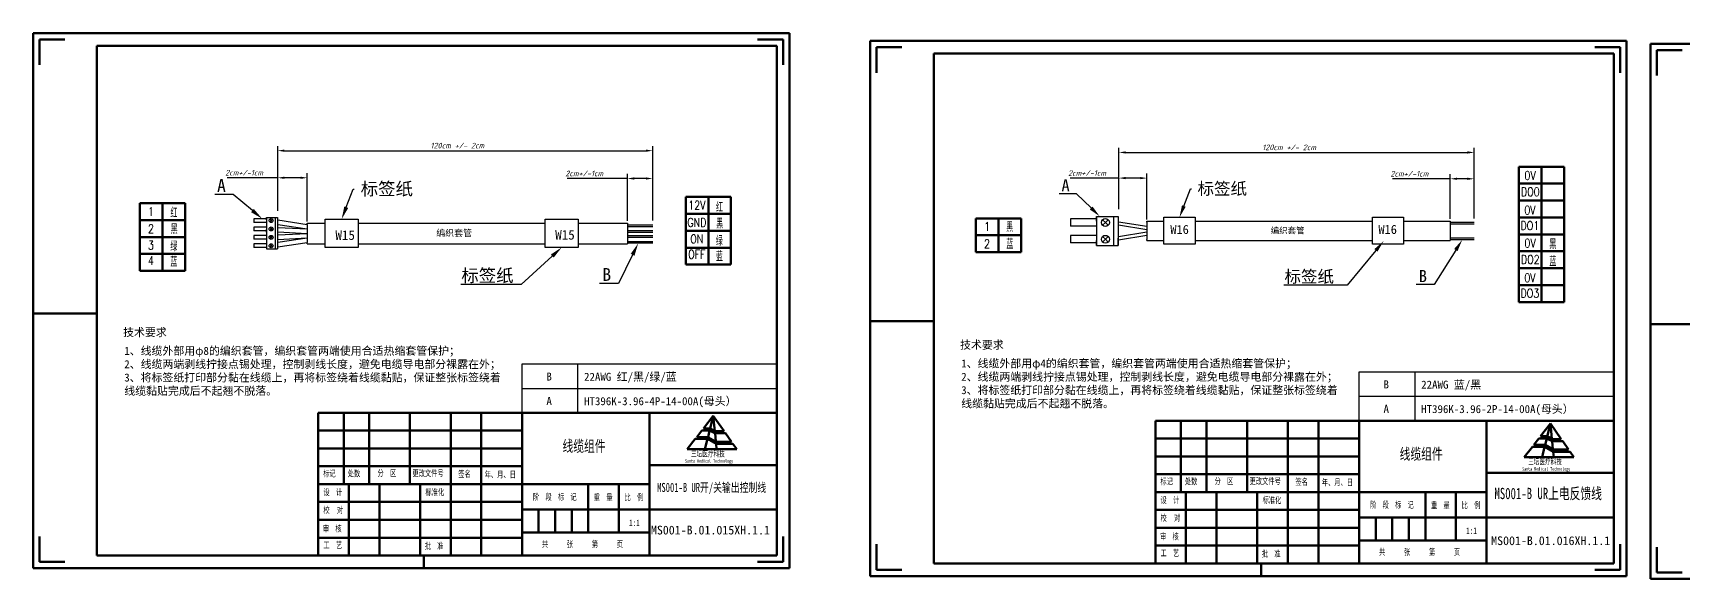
# Model space of a CAD drawing. Header units: millimetres. Extents: x 15931 to 18096, y 1463 to 3040.
# Drawn here: x 16667 to 17399, y 2257 to 2499 of the extents above; entities that cross this region are included whole.
import ezdxf
from ezdxf import colors
from ezdxf.entities.mleader import LeaderData, LeaderLine
from ezdxf.enums import TextEntityAlignment as Align
from ezdxf.math import Vec2, Vec3

# ---------------------------------------------------------------- set-up
doc = ezdxf.new("R2010")
doc.units = ezdxf.units.MM
doc.layers.add('7标注层', color=4, linetype='Continuous')
doc.layers.add('dim', color=82, linetype='Continuous', lineweight=9)
doc.layers.add('总内框线', color=7, linetype='Continuous', lineweight=50)
doc.styles.add('GB', font='gbeitc.shx', dxfattribs={"bigfont": 'gbcbig.shx'})
doc.styles.add('SLDTEXTSTYLE1', font='TXT', dxfattribs={"width": 0.7})
doc.styles.get("Standard").update_dxf_attribs({"font": 'simfang.ttf'})
doc.styles.add('TXT08', font='txt.shx', dxfattribs={"width": 0.8, "bigfont": 'gbcbig.shx'})
doc.styles.add('宋体', font='')
doc.styles.get('宋体').set_extended_font_data('SimSun')
doc.dimstyles.new('GB', dxfattribs={"dimtxt": 2.5, "dimasz": 3, "dimexe": 2, "dimexo": 1, "dimgap": 1, "dimtad": 1, "dimtoh": 1, "dimdsep": 46, "dimtxsty": 'GB', "dimcen": 2.5, "dimclrd": 1, "dimclre": 3, "dimclrt": 6, "dimadec": 0, "dimazin": 0, "dimtfac": 1, "dimtmove": 0, "dimatfit": 3, "dimfxl": 4, "dimarcsym": 0})

# ---------------------------------------------------------------- blocks, each defined once
blk = doc.blocks.new('*D366')
at = {"color": 3, "lineweight": -2, "transparency": 16777216}
for p, q in [((16775.13, 2420.45), (16775.13, 2449.09)), ((16941.56, 2416.19), (16941.56, 2449.09))]:
    blk.add_line(p, q, dxfattribs=at)
at = {"color": 1, "lineweight": -2, "transparency": 16777216}
blk.add_line((16778.13, 2447.09), (16938.56, 2447.09), dxfattribs=at)
at = {"color": 1, "transparency": 16777216}
for points in [[(16778.13, 2447.59), (16778.13, 2446.59), (16775.13, 2447.09)], [(16938.56, 2447.59), (16938.56, 2446.59), (16941.56, 2447.09)]]:
    blk.add_solid(points, dxfattribs=at)
at = {"layer": 'Defpoints', "color": 0, "transparency": 16777216}
for p in [(16941.56, 2447.09), (16775.13, 2419.45), (16941.56, 2415.19)]:
    blk.add_point(p, dxfattribs=at)
at = {"color": 6, "transparency": 16777216, "insert": (16854.86, 2449.34), "char_height": 2.5, "attachment_point": 5, "style": 'GB'}
blk.add_mtext('120cm +/- 2cm', dxfattribs=at)
blk = doc.blocks.new('*D367')
at = {"layer": '7标注层', "color": 1, "lineweight": -2, "transparency": 16777216}
for p, q in [((16930.34, 2434.75), (16903.66, 2434.75)), ((16938.56, 2434.75), (16933.34, 2434.75))]:
    blk.add_line(p, q, dxfattribs=at)
at = {"layer": '7标注层', "color": 3, "lineweight": -2, "transparency": 16777216}
for p, q in [((16930.34, 2415.96), (16930.34, 2436.75)), ((16941.56, 2416.19), (16941.56, 2436.75))]:
    blk.add_line(p, q, dxfattribs=at)
at = {"layer": '7标注层', "color": 1, "transparency": 16777216}
for points in [[(16933.34, 2435.25), (16933.34, 2434.25), (16930.34, 2434.75)], [(16938.56, 2435.25), (16938.56, 2434.25), (16941.56, 2434.75)]]:
    blk.add_solid(points, dxfattribs=at)
at = {"layer": 'Defpoints', "color": 0, "transparency": 16777216}
for p in [(16941.56, 2434.75), (16930.34, 2414.96), (16941.56, 2415.19)]:
    blk.add_point(p, dxfattribs=at)
at = {"layer": '7标注层', "color": 6, "transparency": 16777216, "insert": (16911.18, 2437), "char_height": 2.5, "attachment_point": 5, "style": 'GB'}
blk.add_mtext('2cm+/-1cm', dxfattribs=at)
blk = doc.blocks.new('*D368')
at = {"layer": '7标注层', "color": 1, "lineweight": -2, "transparency": 16777216}
for p, q in [((16775.13, 2435.08), (16752.7, 2435.08)), ((16785.26, 2435.08), (16778.13, 2435.08))]:
    blk.add_line(p, q, dxfattribs=at)
at = {"layer": '7标注层', "color": 3, "lineweight": -2, "transparency": 16777216}
for p, q in [((16775.13, 2420.45), (16775.13, 2437.08)), ((16788.26, 2415.69), (16788.26, 2437.08))]:
    blk.add_line(p, q, dxfattribs=at)
at = {"layer": '7标注层', "color": 1, "transparency": 16777216}
for points in [[(16778.13, 2435.58), (16778.13, 2434.58), (16775.13, 2435.08)], [(16785.26, 2435.58), (16785.26, 2434.58), (16788.26, 2435.08)]]:
    blk.add_solid(points, dxfattribs=at)
at = {"layer": 'Defpoints', "color": 0, "transparency": 16777216}
for p in [(16775.13, 2435.08), (16775.13, 2419.45), (16788.26, 2414.69)]:
    blk.add_point(p, dxfattribs=at)
at = {"layer": '7标注层', "color": 6, "transparency": 16777216, "insert": (16760.21, 2437.33), "char_height": 2.5, "attachment_point": 5, "style": 'GB'}
blk.add_mtext('2cm+/-1cm', dxfattribs=at)
blk = doc.blocks.new('*D369')
at = {"color": 3, "lineweight": -2, "transparency": 16777216}
for p, q in [((17148.46, 2421.12), (17148.46, 2448.31)), ((17306.17, 2417.08), (17306.17, 2448.31))]:
    blk.add_line(p, q, dxfattribs=at)
at = {"color": 1, "lineweight": -2, "transparency": 16777216}
blk.add_line((17151.46, 2446.31), (17303.17, 2446.31), dxfattribs=at)
at = {"color": 1, "transparency": 16777216}
for points in [[(17151.46, 2446.81), (17151.46, 2445.81), (17148.46, 2446.31)], [(17303.17, 2446.81), (17303.17, 2445.81), (17306.17, 2446.31)]]:
    blk.add_solid(points, dxfattribs=at)
at = {"layer": 'Defpoints', "color": 0, "transparency": 16777216}
for p in [(17306.17, 2446.31), (17148.46, 2420.12), (17306.17, 2416.08)]:
    blk.add_point(p, dxfattribs=at)
at = {"color": 6, "transparency": 16777216, "insert": (17224.01, 2448.56), "char_height": 2.5, "attachment_point": 5, "style": 'GB'}
blk.add_mtext('120cm +/- 2cm', dxfattribs=at)
blk = doc.blocks.new('*D370')
at = {"layer": '7标注层', "color": 1, "lineweight": -2, "transparency": 16777216}
for p, q in [((17295.55, 2434.62), (17269.87, 2434.62)), ((17303.17, 2434.62), (17298.55, 2434.62))]:
    blk.add_line(p, q, dxfattribs=at)
at = {"layer": '7标注层', "color": 3, "lineweight": -2, "transparency": 16777216}
for p, q in [((17295.55, 2416.86), (17295.55, 2436.62)), ((17306.17, 2417.08), (17306.17, 2436.62))]:
    blk.add_line(p, q, dxfattribs=at)
at = {"layer": '7标注层', "color": 1, "transparency": 16777216}
for points in [[(17298.55, 2435.12), (17298.55, 2434.12), (17295.55, 2434.62)], [(17303.17, 2435.12), (17303.17, 2434.12), (17306.17, 2434.62)]]:
    blk.add_solid(points, dxfattribs=at)
at = {"layer": 'Defpoints', "color": 0, "transparency": 16777216}
for p in [(17306.17, 2434.62), (17295.55, 2415.86), (17306.17, 2416.08)]:
    blk.add_point(p, dxfattribs=at)
at = {"layer": '7标注层', "color": 6, "transparency": 16777216, "insert": (17277.38, 2436.87), "char_height": 2.5, "attachment_point": 5, "style": 'GB'}
blk.add_mtext('2cm+/-1cm', dxfattribs=at)
blk = doc.blocks.new('*D371')
at = {"layer": '7标注层', "color": 1, "lineweight": -2, "transparency": 16777216}
for p, q in [((17148.46, 2434.93), (17126.81, 2434.93)), ((17157.9, 2434.93), (17151.46, 2434.93))]:
    blk.add_line(p, q, dxfattribs=at)
at = {"layer": '7标注层', "color": 3, "lineweight": -2, "transparency": 16777216}
for p, q in [((17148.46, 2421.12), (17148.46, 2436.93)), ((17160.9, 2416.6), (17160.9, 2436.93))]:
    blk.add_line(p, q, dxfattribs=at)
at = {"layer": '7标注层', "color": 1, "transparency": 16777216}
for points in [[(17151.46, 2435.43), (17151.46, 2434.43), (17148.46, 2434.93)], [(17157.9, 2435.43), (17157.9, 2434.43), (17160.9, 2434.93)]]:
    blk.add_solid(points, dxfattribs=at)
at = {"layer": 'Defpoints', "color": 0, "transparency": 16777216}
for p in [(17148.46, 2434.93), (17148.46, 2420.12), (17160.9, 2415.6)]:
    blk.add_point(p, dxfattribs=at)
at = {"layer": '7标注层', "color": 6, "transparency": 16777216, "insert": (17134.32, 2437.18), "char_height": 2.5, "attachment_point": 5, "style": 'GB'}
blk.add_mtext('2cm+/-1cm', dxfattribs=at)

msp = doc.modelspace()

# ---------------------------------------------------------------- linework, layer by layer
at = {"color": 3, "lineweight": 60}
for p, q in [((17325.955, 2439.974), (17325.955, 2424.974)), ((17335.988, 2439.974), (17325.955, 2439.974)), ((17335.988, 2439.974), (17335.988, 2424.974)), ((17346.02, 2439.974), (17335.988, 2439.974)), ((17335.988, 2439.974), (17335.988, 2424.974)), ((17346.02, 2439.974), (17346.02, 2424.974)), ((16956.217, 2426.559), (16956.217, 2419.059)), ((16966.25, 2426.559), (16956.217, 2426.559)), ((16966.25, 2426.559), (16966.25, 2419.059)), ((16966.25, 2426.559), (16966.25, 2419.059)), ((16976.283, 2426.559), (16966.25, 2426.559)), ((16976.283, 2426.559), (16976.283, 2419.059)), ((17335.988, 2432.474), (17325.955, 2432.474)), ((17346.02, 2432.474), (17335.988, 2432.474)), ((16713.941, 2423.784), (16713.941, 2416.284)), ((16723.973, 2423.784), (16713.941, 2423.784)), ((16723.973, 2423.784), (16723.973, 2416.284)), ((16723.973, 2423.784), (16723.973, 2416.284)), ((16734.006, 2423.784), (16723.973, 2423.784)), ((16734.006, 2423.784), (16734.006, 2416.284)), ((16966.25, 2419.059), (16956.217, 2419.059)), ((16956.217, 2396.559), (16956.217, 2419.059)), ((16966.25, 2396.559), (16966.25, 2419.059)), ((16966.25, 2419.059), (16966.25, 2404.059)), ((16976.283, 2419.059), (16966.25, 2419.059)), ((16966.25, 2396.559), (16966.25, 2419.059)), ((16976.283, 2396.559), (16976.283, 2419.059)), ((16976.283, 2419.059), (16976.283, 2404.059)), ((17335.988, 2424.974), (17325.955, 2424.974)), ((17325.955, 2409.974), (17325.955, 2424.974)), ((17346.02, 2424.974), (17335.988, 2424.974)), ((17335.988, 2409.974), (17335.988, 2424.974)), ((17335.988, 2409.974), (17335.988, 2424.974)), ((17335.988, 2424.974), (17335.988, 2409.974)), ((17346.02, 2409.974), (17346.02, 2424.974)), ((17346.02, 2424.974), (17346.02, 2409.974)), ((16723.973, 2416.284), (16713.941, 2416.284)), ((16713.941, 2393.784), (16713.941, 2416.284)), ((16723.973, 2393.784), (16723.973, 2416.284)), ((16723.973, 2416.284), (16723.973, 2401.284)), ((16734.006, 2416.284), (16723.973, 2416.284)), ((16723.973, 2393.784), (16723.973, 2416.284)), ((16734.006, 2393.784), (16734.006, 2416.284)), ((16734.006, 2416.284), (16734.006, 2401.284)), ((16966.25, 2411.559), (16956.217, 2411.559)), ((16976.283, 2411.559), (16966.25, 2411.559)), ((17084.988, 2417.071), (17084.988, 2402.071)), ((17095.021, 2417.071), (17084.988, 2417.071)), ((17095.021, 2417.071), (17095.021, 2409.571)), ((17095.021, 2417.071), (17095.021, 2409.571)), ((17105.054, 2417.071), (17095.021, 2417.071)), ((17105.054, 2417.071), (17105.054, 2402.071)), ((17335.988, 2417.474), (17325.955, 2417.474)), ((17346.02, 2417.474), (17335.988, 2417.474)), ((16723.973, 2408.784), (16713.941, 2408.784)), ((16734.006, 2408.784), (16723.973, 2408.784)), ((16966.25, 2404.059), (16956.217, 2404.059)), ((16976.283, 2404.059), (16966.25, 2404.059)), ((17095.021, 2409.571), (17084.988, 2409.571)), ((17095.021, 2402.071), (17095.021, 2409.571)), ((17105.054, 2409.571), (17095.021, 2409.571)), ((17335.988, 2409.974), (17325.955, 2409.974)), ((17325.955, 2409.974), (17325.955, 2394.974)), ((17335.988, 2409.974), (17325.955, 2409.974)), ((17346.02, 2409.974), (17335.988, 2409.974)), ((17335.988, 2409.974), (17335.988, 2394.974)), ((17346.02, 2409.974), (17335.988, 2409.974)), ((17335.988, 2409.974), (17335.988, 2394.974)), ((17346.02, 2409.974), (17346.02, 2394.974)), ((16723.973, 2401.284), (16713.941, 2401.284)), ((16734.006, 2401.284), (16723.973, 2401.284)), ((16966.25, 2396.559), (16956.217, 2396.559)), ((16976.283, 2396.559), (16966.25, 2396.559)), ((17095.021, 2402.071), (17084.988, 2402.071)), ((17105.054, 2402.071), (17095.021, 2402.071)), ((17346.02, 2402.474), (17325.955, 2402.474)), ((16723.973, 2393.784), (16713.941, 2393.784)), ((16734.006, 2393.784), (16723.973, 2393.784)), ((17335.988, 2394.974), (17325.955, 2394.974)), ((17325.955, 2379.974), (17325.955, 2394.974)), ((17346.02, 2394.974), (17335.988, 2394.974)), ((17335.988, 2379.974), (17335.988, 2394.974)), ((17335.988, 2379.974), (17335.988, 2394.974)), ((17335.988, 2394.974), (17335.988, 2379.974)), ((17346.02, 2379.974), (17346.02, 2394.974)), ((17346.02, 2394.974), (17346.02, 2379.974)), ((17346.02, 2387.474), (17325.955, 2387.474)), ((17335.988, 2379.974), (17325.955, 2379.974)), ((17346.02, 2379.974), (17335.988, 2379.974))]:
    msp.add_line(p, q, dxfattribs=at)
for p, q in [((16770.216, 2416.915), (16764.46, 2416.915)), ((16764.46, 2416.915), (16764.46, 2415.812)), ((16764.46, 2416.915), (16764.46, 2415.286)), ((16770.216, 2415.286), (16764.46, 2415.286)), ((16764.46, 2413.187), (16764.46, 2411.557)), ((16770.216, 2413.187), (16764.46, 2413.187)), ((16770.216, 2411.557), (16764.46, 2411.557)), ((16770.216, 2417.449), (16770.216, 2411.024)), ((16770.216, 2417.449), (16775.038, 2417.449)), ((16770.216, 2416.382), (16770.216, 2417.449)), ((16770.216, 2417.449), (16770.216, 2416.915)), ((16770.216, 2415.286), (16770.216, 2413.187)), ((16770.216, 2411.024), (16770.216, 2412.09)), ((16770.216, 2411.557), (16770.216, 2403.834)), ((16772.209, 2416.101), (16771.588, 2416.721)), ((16772.209, 2416.101), (16771.588, 2415.48)), ((16772.209, 2412.372), (16771.588, 2412.993)), ((16772.209, 2412.372), (16771.588, 2411.751)), ((16772.209, 2416.101), (16772.83, 2416.721)), ((16772.209, 2416.101), (16772.83, 2415.48)), ((16772.209, 2412.372), (16772.83, 2412.993)), ((16772.209, 2412.372), (16772.83, 2411.751)), ((16773.966, 2417.449), (16773.966, 2411.024)), ((16773.966, 2417.449), (16773.966, 2403.567)), ((16775.038, 2417.449), (16775.038, 2403.567)), ((16775.038, 2416.915), (16775.038, 2415.286)), ((16775.038, 2413.187), (16775.038, 2411.557)), ((16775.129, 2416.348), (16788.257, 2414.41)), ((16775.129, 2414.338), (16788.257, 2412.4)), ((16775.129, 2413.046), (16788.257, 2412.4)), ((16775.129, 2411.036), (16788.257, 2410.39)), ((16788.257, 2414.41), (16788.257, 2414.961)), ((16788.257, 2414.961), (16796.19, 2414.961)), ((16788.257, 2414.41), (16788.257, 2412.4)), ((16788.257, 2412.4), (16788.257, 2410.39)), ((16810.836, 2414.961), (16843.696, 2414.961)), ((16843.696, 2414.961), (16865.616, 2414.961)), ((16865.616, 2414.961), (16893.845, 2414.961)), ((16908.49, 2414.961), (16926.549, 2414.961)), ((16926.549, 2414.961), (16930.345, 2414.961)), ((16930.345, 2414.961), (16930.345, 2405.819)), ((16941.56, 2414.065), (16930.345, 2414.065)), ((16941.56, 2413.357), (16930.345, 2413.357)), ((16941.56, 2411.469), (16930.345, 2411.469)), ((16930.345, 2411.469), (16930.345, 2409.311)), ((16941.56, 2410.761), (16930.345, 2410.761)), ((17138.495, 2416.874), (17126.982, 2416.874)), ((17126.982, 2416.874), (17126.982, 2414.667)), ((17126.982, 2416.874), (17126.982, 2413.615)), ((17138.495, 2413.615), (17126.982, 2413.615)), ((17138.495, 2417.941), (17138.495, 2405.092)), ((17138.495, 2417.941), (17148.137, 2417.941)), ((17138.495, 2415.808), (17138.495, 2417.941)), ((17142.479, 2415.245), (17141.238, 2416.486)), ((17142.479, 2415.245), (17141.238, 2414.003)), ((17142.479, 2415.245), (17143.721, 2416.486)), ((17142.479, 2415.245), (17143.721, 2414.003)), ((17145.994, 2417.941), (17145.994, 2405.092)), ((17148.137, 2417.941), (17148.137, 2405.092)), ((17148.137, 2417.941), (17148.137, 2411.516)), ((17148.137, 2417.941), (17148.137, 2414.728)), ((17148.137, 2411.516), (17148.137, 2405.092)), ((17160.899, 2413.436), (17148.269, 2415.443)), ((17160.899, 2411.978), (17148.269, 2413.985)), ((17160.899, 2410.899), (17148.269, 2408.892)), ((17160.899, 2415.34), (17160.899, 2415.863)), ((17160.899, 2415.863), (17168.417, 2415.863)), ((17160.899, 2415.34), (17160.899, 2413.436)), ((17160.899, 2413.436), (17160.899, 2411.531)), ((17160.899, 2411.531), (17160.899, 2409.627)), ((17182.296, 2415.863), (17213.436, 2415.863)), ((17213.436, 2415.863), (17226.208, 2415.863)), ((17226.208, 2415.863), (17260.958, 2415.863)), ((17274.837, 2415.863), (17291.949, 2415.863)), ((17291.949, 2415.863), (17295.547, 2415.863)), ((17306.166, 2415.192), (17295.538, 2415.192)), ((17306.166, 2414.521), (17295.538, 2414.521)), ((17295.547, 2415.863), (17295.547, 2407.2)), ((17295.547, 2412.554), (17295.547, 2410.509)), ((16764.46, 2409.459), (16764.46, 2407.829)), ((16770.216, 2409.459), (16764.46, 2409.459)), ((16770.216, 2407.829), (16764.46, 2407.829)), ((16764.46, 2405.73), (16764.46, 2404.1)), ((16770.216, 2405.73), (16764.46, 2405.73)), ((16770.216, 2404.1), (16764.46, 2404.1)), ((16770.216, 2407.829), (16770.216, 2405.73)), ((16770.216, 2404.1), (16770.216, 2403.567)), ((16770.216, 2403.567), (16775.038, 2403.567)), ((16772.209, 2408.644), (16771.588, 2409.265)), ((16772.209, 2408.644), (16771.588, 2408.023)), ((16772.209, 2404.915), (16771.588, 2405.536)), ((16772.209, 2404.915), (16771.588, 2404.295)), ((16772.209, 2408.644), (16772.83, 2409.265)), ((16772.209, 2408.644), (16772.83, 2408.023)), ((16772.209, 2404.915), (16772.83, 2405.536)), ((16772.209, 2404.915), (16772.83, 2404.295)), ((16775.038, 2409.459), (16775.038, 2407.829)), ((16775.038, 2405.73), (16775.038, 2404.1)), ((16775.129, 2409.744), (16788.257, 2410.39)), ((16775.129, 2407.734), (16788.257, 2408.381)), ((16775.129, 2406.442), (16788.257, 2408.381)), ((16775.129, 2404.433), (16788.257, 2406.371)), ((16788.257, 2410.39), (16788.257, 2408.381)), ((16788.257, 2408.381), (16788.257, 2406.371)), ((16788.257, 2405.819), (16788.257, 2406.371)), ((16788.257, 2405.819), (16796.19, 2405.819)), ((16810.836, 2405.819), (16829.051, 2405.819)), ((16810.836, 2405.819), (16858.901, 2405.819)), ((16858.901, 2405.819), (16893.845, 2405.823)), ((16908.49, 2405.821), (16926.549, 2405.82)), ((16926.549, 2405.82), (16930.345, 2405.819)), ((16941.551, 2406.715), (16930.336, 2406.715)), ((16941.551, 2406.007), (16930.336, 2406.007)), ((16941.56, 2409.311), (16930.345, 2409.311)), ((16941.56, 2408.603), (16930.345, 2408.603)), ((17126.982, 2409.418), (17126.982, 2406.158)), ((17138.495, 2409.418), (17126.982, 2409.418)), ((17138.495, 2406.158), (17126.982, 2406.158)), ((17138.495, 2405.092), (17138.495, 2407.224)), ((17138.495, 2405.092), (17148.137, 2405.092)), ((17142.479, 2407.788), (17141.238, 2409.03)), ((17142.479, 2407.788), (17141.238, 2406.546)), ((17142.479, 2407.788), (17143.721, 2409.03)), ((17142.479, 2407.788), (17143.721, 2406.546)), ((17148.137, 2405.092), (17148.137, 2408.304)), ((17160.899, 2409.441), (17148.269, 2407.434)), ((17160.899, 2409.627), (17160.899, 2407.722)), ((17160.899, 2407.2), (17160.899, 2407.722)), ((17160.899, 2407.2), (17168.417, 2407.2)), ((17182.296, 2407.2), (17232.812, 2407.206)), ((17182.296, 2407.2), (17199.557, 2407.2)), ((17232.812, 2407.206), (17260.958, 2407.203)), ((17274.837, 2407.202), (17291.949, 2407.2)), ((17291.949, 2407.2), (17295.547, 2407.2)), ((17306.157, 2408.227), (17295.529, 2408.227)), ((17306.157, 2407.556), (17295.529, 2407.556)), ((16883.556, 2341.669), (16883.556, 2352.497)), ((16883.556, 2352.497), (16996.635, 2352.497)), ((16908.355, 2341.669), (16908.355, 2352.497)), ((17255.085, 2338.177), (17255.085, 2349.004)), ((17255.085, 2349.004), (17368.164, 2349.004)), ((17279.883, 2338.177), (17279.883, 2349.004)), ((16883.556, 2330.841), (16883.556, 2341.669)), ((16883.556, 2341.669), (16996.635, 2341.669)), ((16908.355, 2330.841), (16908.355, 2341.669)), ((17255.085, 2327.349), (17255.085, 2338.177)), ((17255.085, 2338.177), (17368.164, 2338.177)), ((17279.883, 2327.349), (17279.883, 2338.177))]:
    msp.add_line(p, q)
for points in [[(16796.19, 2416.729), (16810.836, 2416.729), (16810.836, 2404.184), (16796.19, 2404.184)], [(16893.845, 2416.732), (16908.49, 2416.732), (16908.49, 2404.187), (16893.845, 2404.187)], [(17168.417, 2417.538), (17182.296, 2417.538), (17182.296, 2405.65), (17168.417, 2405.65)], [(17260.958, 2417.541), (17274.837, 2417.541), (17274.837, 2405.653), (17260.958, 2405.653)]]:
    msp.add_lwpolyline(points, close=True)
for centre, radius in [((16772.209, 2416.101), 0.878), ((16772.209, 2412.372), 0.878), ((17142.479, 2415.245), 1.756), ((16772.209, 2408.644), 0.878), ((16772.209, 2404.915), 0.878), ((17142.479, 2407.788), 1.756)]:
    msp.add_circle(centre, radius)
at = {"layer": '总内框线', "color": 4}
for p, q in [((16666.529, 2499.264), (17002.243, 2499.264)), ((16666.529, 2261.89), (16666.529, 2499.264)), ((17002.243, 2499.264), (17002.243, 2261.89)), ((17038.058, 2495.771), (17373.772, 2495.771)), ((17038.058, 2258.397), (17038.058, 2495.771)), ((17373.772, 2495.771), (17373.772, 2258.397)), ((17384.331, 2494.519), (17720.045, 2494.519)), ((17384.331, 2257.146), (17384.331, 2494.519)), ((17002.243, 2261.89), (16666.529, 2261.89)), ((17373.772, 2258.397), (17038.058, 2258.397)), ((17720.045, 2257.146), (17384.331, 2257.146))]:
    msp.add_line(p, q, dxfattribs=at)
at = {"layer": '总内框线'}
for p, q in [((16669.355, 2496.438), (16680.658, 2496.438)), ((16669.355, 2496.438), (16669.355, 2485.134)), ((16694.788, 2493.612), (16996.591, 2493.612)), ((16694.788, 2267.542), (16694.788, 2493.612)), ((16999.433, 2496.444), (16988.129, 2496.444)), ((16996.591, 2493.612), (16996.591, 2267.542)), ((16999.433, 2496.444), (16999.433, 2485.14)), ((17040.883, 2492.945), (17052.187, 2492.945)), ((17040.883, 2492.945), (17040.883, 2481.642)), ((17370.961, 2492.951), (17359.658, 2492.951)), ((17370.961, 2492.951), (17370.961, 2481.648)), ((17387.157, 2491.694), (17398.461, 2491.694)), ((17387.157, 2491.694), (17387.157, 2480.39)), ((17066.316, 2490.119), (17368.12, 2490.119)), ((17066.316, 2264.049), (17066.316, 2490.119)), ((17368.12, 2490.119), (17368.12, 2264.049)), ((16666.529, 2374.925), (16694.788, 2374.925)), ((17038.058, 2371.432), (17066.316, 2371.432)), ((17384.331, 2370.181), (17412.59, 2370.181)), ((16793.128, 2330.841), (16996.591, 2330.841)), ((16793.128, 2267.542), (16793.128, 2330.841)), ((16804.432, 2330.841), (16804.432, 2299.192)), ((16815.735, 2330.841), (16815.735, 2299.192)), ((16833.821, 2330.841), (16833.821, 2299.192)), ((16851.906, 2330.841), (16851.906, 2299.192)), ((16865.471, 2330.841), (16865.471, 2267.542)), ((16883.556, 2330.841), (16883.556, 2267.542)), ((16940.074, 2267.542), (16940.074, 2330.841)), ((16996.591, 2330.841), (16996.591, 2267.542)), ((16793.128, 2322.929), (16883.556, 2322.929)), ((17164.657, 2327.349), (17368.12, 2327.349)), ((17164.657, 2264.049), (17164.657, 2327.349)), ((17175.96, 2327.349), (17175.96, 2295.699)), ((17187.264, 2327.349), (17187.264, 2295.699)), ((17205.349, 2327.349), (17205.349, 2295.699)), ((17223.435, 2327.349), (17223.435, 2295.699)), ((17236.999, 2327.349), (17236.999, 2264.049)), ((17255.085, 2327.349), (17255.085, 2264.049)), ((17311.602, 2264.049), (17311.602, 2327.349)), ((17368.12, 2327.349), (17368.12, 2264.049)), ((17164.657, 2319.436), (17255.085, 2319.436)), ((16793.128, 2315.017), (16883.556, 2315.017)), ((17164.657, 2311.524), (17255.085, 2311.524)), ((16793.128, 2307.104), (16883.556, 2307.104)), ((16940.074, 2307.669), (16996.591, 2307.669)), ((17164.657, 2303.611), (17255.085, 2303.611)), ((17311.602, 2304.177), (17368.12, 2304.177)), ((16793.128, 2299.192), (16940.074, 2299.192)), ((16806.692, 2299.192), (16806.692, 2267.542)), ((16820.257, 2299.192), (16820.257, 2267.542)), ((16838.342, 2299.192), (16838.342, 2267.542)), ((16851.906, 2299.192), (16851.906, 2267.542)), ((16912.945, 2277.715), (16912.945, 2299.192)), ((16926.51, 2277.715), (16926.51, 2299.192)), ((17164.657, 2295.699), (17311.602, 2295.699)), ((17178.221, 2295.699), (17178.221, 2264.049)), ((17191.785, 2295.699), (17191.785, 2264.049)), ((17209.871, 2295.699), (17209.871, 2264.049)), ((17223.435, 2295.699), (17223.435, 2264.049)), ((17284.474, 2274.222), (17284.474, 2295.699)), ((17298.038, 2274.222), (17298.038, 2295.699)), ((16793.128, 2291.279), (16883.556, 2291.279)), ((16883.556, 2287.888), (16940.074, 2287.888)), ((16890.904, 2287.888), (16890.904, 2277.715)), ((16898.251, 2287.888), (16898.251, 2277.715)), ((16905.598, 2287.888), (16905.598, 2277.715)), ((16940.074, 2287.888), (16996.591, 2287.888)), ((17164.657, 2287.787), (17255.085, 2287.787)), ((16793.128, 2283.367), (16883.556, 2283.367)), ((17164.657, 2279.874), (17255.085, 2279.874)), ((17255.085, 2284.395), (17311.602, 2284.395)), ((17262.432, 2284.395), (17262.432, 2274.222)), ((17269.779, 2284.395), (17269.779, 2274.222)), ((17277.127, 2284.395), (17277.127, 2274.222)), ((17311.602, 2284.395), (17368.12, 2284.395)), ((16669.355, 2264.716), (16669.355, 2276.019)), ((16793.128, 2275.454), (16883.556, 2275.454)), ((16883.556, 2277.715), (16940.074, 2277.715)), ((16999.433, 2264.71), (16999.433, 2276.013)), ((17040.883, 2261.223), (17040.883, 2272.527)), ((17164.657, 2271.962), (17255.085, 2271.962)), ((17255.085, 2274.222), (17311.602, 2274.222)), ((17370.961, 2261.217), (17370.961, 2272.521)), ((16669.355, 2264.716), (16680.658, 2264.716)), ((16996.591, 2267.542), (16694.788, 2267.542)), ((16996.591, 2267.542), (16793.128, 2267.542)), ((16840.038, 2267.542), (16840.038, 2261.89)), ((16999.433, 2264.71), (16988.129, 2264.71)), ((17387.157, 2259.972), (17387.157, 2271.275)), ((17040.883, 2261.223), (17052.187, 2261.223)), ((17368.12, 2264.049), (17066.316, 2264.049)), ((17368.12, 2264.049), (17164.657, 2264.049)), ((17211.566, 2264.049), (17211.566, 2258.397)), ((17370.961, 2261.217), (17359.658, 2261.217)), ((17387.157, 2259.972), (17398.461, 2259.972))]:
    msp.add_line(p, q, dxfattribs=at)
at = {"layer": '总内框线', "color": 1}
for p, q in [((16963.337, 2323.002), (16961.075, 2320.1)), ((16963.337, 2323.002), (16966.778, 2323.002)), ((16968.446, 2329.553), (16964.05, 2323.916)), ((16964.05, 2323.916), (16966.992, 2323.916)), ((16966.814, 2322.983), (16966.097, 2320.096)), ((16966.778, 2323.002), (16969.184, 2321.758)), ((16966.992, 2323.916), (16969.27, 2322.676)), ((16968.446, 2329.553), (16967.039, 2323.89)), ((16973.257, 2322.676), (16968.446, 2329.553)), ((16968.446, 2329.553), (16969.125, 2322.755)), ((17339.974, 2326.061), (17335.579, 2320.423)), ((17339.974, 2326.061), (17338.568, 2320.397)), ((17344.786, 2319.183), (17339.974, 2326.061)), ((17339.974, 2326.061), (17340.654, 2319.262)), ((16960.429, 2319.271), (16956.818, 2314.642)), ((16960.429, 2319.271), (16965.864, 2319.271)), ((16961.075, 2320.1), (16966.09, 2320.1)), ((16965.889, 2319.257), (16964.742, 2314.642)), ((16965.864, 2319.271), (16969.667, 2317.068)), ((16966.09, 2320.1), (16969.716, 2318.03)), ((16969.184, 2321.758), (16973.9, 2321.758)), ((16969.225, 2321.758), (16969.59, 2318.101)), ((16969.27, 2322.676), (16973.257, 2322.676)), ((16969.667, 2317.068), (16977.18, 2317.068)), ((16969.693, 2317.068), (16969.936, 2314.642)), ((16969.716, 2318.03), (16976.508, 2318.03)), ((16976.508, 2318.03), (16973.9, 2321.758)), ((16978.878, 2314.642), (16977.18, 2317.068)), ((17331.957, 2315.779), (17328.347, 2311.149)), ((17331.957, 2315.779), (17337.393, 2315.779)), ((17334.866, 2319.509), (17332.603, 2316.608)), ((17332.603, 2316.608), (17337.618, 2316.608)), ((17334.866, 2319.509), (17338.306, 2319.509)), ((17335.579, 2320.423), (17338.521, 2320.423)), ((17337.417, 2315.765), (17336.271, 2311.149)), ((17337.393, 2315.779), (17341.195, 2313.576)), ((17337.618, 2316.608), (17341.244, 2314.537)), ((17338.343, 2319.49), (17337.625, 2316.603)), ((17338.306, 2319.509), (17340.712, 2318.265)), ((17338.521, 2320.423), (17340.798, 2319.183)), ((17340.712, 2318.265), (17345.428, 2318.265)), ((17340.753, 2318.265), (17341.118, 2314.609)), ((17340.798, 2319.183), (17344.786, 2319.183)), ((17348.036, 2314.537), (17345.428, 2318.265)), ((16956.818, 2314.642), (16978.878, 2314.642)), ((17328.347, 2311.149), (17350.407, 2311.149)), ((17341.195, 2313.576), (17348.709, 2313.576)), ((17341.222, 2313.576), (17341.464, 2311.149)), ((17341.244, 2314.537), (17348.036, 2314.537)), ((17350.407, 2311.149), (17348.709, 2313.576))]:
    msp.add_line(p, q, dxfattribs=at)

# ---------------------------------------------------------------- texts
at = {"layer": 'dim', "color": 6, "style": 'TXT08', "width": 0.8}
for s, height, p in [('0V', 3.8535, (17330.962, 2436.072)), ('DO0', 3.8535, (17331.046, 2428.813)), ('1', 3.853, (16718.899, 2420.123)), ('红', 3.853, (16729.08, 2419.877)), ('12V', 3.8535, (16961.176, 2422.898)), ('红', 3.853, (16971.201, 2422.326)), ('0V', 3.8535, (17330.894, 2420.685)), ('2', 3.853, (16718.895, 2412.498)), ('黑', 3.853, (16729.168, 2412.51)), ('GND', 3.8535, (16961.171, 2415.273)), ('黑', 3.853, (16971.289, 2414.958)), ('1', 3.853, (17089.947, 2413.41)), ('黑', 3.853, (17099.979, 2413.41)), ('DO1', 3.8535, (17330.865, 2413.86)), ('3', 3.853, (16718.851, 2405.171)), ('绿', 3.853, (16729.032, 2404.924)), ('ON', 3.8535, (16961.127, 2407.945)), ('绿', 3.853, (16971.153, 2407.373)), ('2', 3.853, (17089.943, 2405.785)), ('蓝', 3.853, (17100.068, 2406.043)), ('0V', 3.8535, (17330.962, 2406.072)), ('黑', 3.853, (17341.06, 2405.791)), ('4', 3.853, (16718.851, 2398.349)), ('蓝', 3.853, (16729.032, 2398.102)), ('OFF', 3.8535, (16961.127, 2401.123)), ('蓝', 3.853, (16971.153, 2400.551)), ('DO2', 3.8535, (17331.046, 2398.813)), ('蓝', 3.853, (17341.023, 2398.38)), ('0V', 3.8535, (17330.894, 2390.685)), ('DO3', 3.8535, (17330.865, 2383.86))]:
    msp.add_text(s, height=height, dxfattribs=at).set_placement(p, align=Align.MIDDLE)
at = {"layer": '总内框线', "color": 6, "attachment_point": 1}
for s, insert, char_height, width, style in [('W15', (16800.736, 2411.77), 4.2485, 187.11565, '宋体'), ('编织套管', (16845.493, 2411.985), 2.8323, 187.11565, '宋体'), ('W15', (16898.28, 2411.91), 4.2485, 187.11565, '宋体'), ('W16', (17171.283, 2414.162), 4.026, 177.3174, '宋体'), ('编织套管', (17215.815, 2413.043), 2.684, 177.3174, '宋体'), ('W16', (17263.631, 2414.195), 4.026, 177.3174, '宋体'), ('{\\fSimSun|b0|i0|c134|p2;技术要求}', (16706.514, 2368.327), 3.55114, 132.12967, 'GB'), ('{\\fSimSun|b0|i0|c134|p54;1、线缆外部用φ8的编织套管，编织套管两端使用合适热缩套管保护；\\P2、线缆两端剥线拧接点锡处理，控制剥线长度，避免电缆导电部分裸露在外；\\P3、将标签纸打印部分黏在线缆上，再将标签绕着线缆黏贴，保证整张标签绕着线缆黏贴完成后不起翘不脱落。}', (16707.026, 2360.087), 3.55114, 169.10438, 'GB'), ('{\\fSimSun|b0|i0|c134|p2;技术要求}', (17077.961, 2362.737), 3.55114, 132.12967, 'GB'), ('{\\fSimSun|b0|i0|c134|p54;1、线缆外部用φ4的编织套管，编织套管两端使用合适热缩套管保护；\\P2、线缆两端剥线拧接点锡处理，控制剥线长度，避免电缆导电部分裸露在外；\\P3、将标签纸打印部分黏在线缆上，再将标签绕着线缆黏贴，保证整张标签绕着线缆黏贴完成后不起翘不脱落。}', (17078.474, 2354.497), 3.55114, 169.10438, 'GB'), ('{\\fSimSun|b0|i0|c134|p2;B}', (16894.38, 2348.694), 3.55114, 8.0267, 'GB'), ('{\\fSimSun|b0|i0|c134|p54;22AWG 红/黑/绿/蓝}', (16911.085, 2348.593), 3.55114, 74.40763, 'GB'), ('{\\fSimSun|b0|i0|c134|p2;B}', (17265.908, 2345.202), 3.55114, 8.0267, 'GB'), ('{\\fSimSun|b0|i0|c134|p54;22AWG 蓝/黑}', (17282.614, 2345.1), 3.55114, 74.40763, 'GB'), ('{\\fSimSun|b0|i0|c134|p2;A}', (16894.38, 2337.867), 3.55114, 8.0267, 'GB'), ('{\\fSimSun|b0|i0|c134|p54;HT396K-3.96-4P-14-00A(母头）}', (16911.085, 2337.765), 3.55114, 74.40763, 'GB'), ('{\\fSimSun|b0|i0|c134|p2;A}', (17265.908, 2334.374), 3.55114, 8.0267, 'GB'), ('{\\fSimSun|b0|i0|c134|p54;HT396K-3.96-2P-14-00A(母头）}', (17282.614, 2334.273), 3.55114, 74.40763, 'GB'), ('{\\fSimSun|b0|i0|c134|p2;线缆组件}', (16901.535, 2318.595), 5, 94.62992, 'SLDTEXTSTYLE1'), ('{\\fSimSun|b0|i0|c134|p2;线缆组件}', (17273.064, 2315.102), 5, 94.62992, 'SLDTEXTSTYLE1'), ('{\\fSimSun|b0|i0|c134|p2;标记}', (16795.338, 2305.341), 2.82588, 105.14436, 'SLDTEXTSTYLE1'), ('{\\fSimSun|b0|i0|c134|p2;处数}', (16806.213, 2305.358), 2.82588, 105.14436, 'SLDTEXTSTYLE1'), ('{\\fSimSun|b0|i0|c134|p2;分\u3000区}', (16819.394, 2305.499), 2.82588, 105.14436, 'SLDTEXTSTYLE1'), ('{\\fSimSun|b0|i0|c134|p2;更改文件号}', (16834.919, 2305.437), 2.82588, 105.14436, 'SLDTEXTSTYLE1'), ('{\\fSimSun|b0|i0|c134|p2;签名}', (16855.248, 2305.145), 2.82588, 105.14436, 'SLDTEXTSTYLE1'), ('{\\fSimSun|b0|i0|c134|p2;年、月、日}', (16866.997, 2304.926), 2.82588, 105.14436, 'SLDTEXTSTYLE1'), ('{\\fSimSun|b0|i0|c134|p2;标记}', (17166.866, 2301.849), 2.82588, 105.14436, 'SLDTEXTSTYLE1'), ('{\\fSimSun|b0|i0|c134|p2;处数}', (17177.742, 2301.866), 2.82588, 105.14436, 'SLDTEXTSTYLE1'), ('{\\fSimSun|b0|i0|c134|p2;分\u3000区}', (17190.923, 2302.006), 2.82588, 105.14436, 'SLDTEXTSTYLE1'), ('{\\fSimSun|b0|i0|c134|p2;更改文件号}', (17206.448, 2301.944), 2.82588, 105.14436, 'SLDTEXTSTYLE1'), ('{\\fSimSun|b0|i0|c134|p2;签名}', (17226.776, 2301.652), 2.82588, 105.14436, 'SLDTEXTSTYLE1'), ('{\\fSimSun|b0|i0|c134|p2;年、月、日}', (17238.526, 2301.433), 2.82588, 105.14436, 'SLDTEXTSTYLE1'), ('{\\fSimSun|b0|i0|c134|p2;设\u3000计}', (16795.405, 2297.044), 2.82588, 105.14436, 'SLDTEXTSTYLE1'), ('{\\fSimSun|b0|i0|c134|p2;标准化}', (16840.703, 2297.027), 2.82588, 105.14436, 'SLDTEXTSTYLE1'), ('{\\fSimSun|b0|i0|c134|p2;阶\u3000段\u3000标\u3000记}', (16888.421, 2294.956), 2.82588, 105.14436, 'SLDTEXTSTYLE1'), ('{\\fSimSun|b0|i0|c134|p2;重\u3000量}', (16915.417, 2294.697), 2.82588, 105.14436, 'SLDTEXTSTYLE1'), ('{\\fSimSun|b0|i0|c134|p2;比\u3000例}', (16929.04, 2294.776), 2.82588, 105.14436, 'SLDTEXTSTYLE1'), ('{\\fSimSun|b0|i0|c134|p54;MS001-B UR开/关输出控制线}', (16943.514, 2299.742), 4, 75.70394, 'SLDTEXTSTYLE1'), ('{\\fSimSun|b0|i0|c134|p2;设\u3000计}', (17166.934, 2293.551), 2.82588, 105.14436, 'SLDTEXTSTYLE1'), ('{\\fSimSun|b0|i0|c134|p2;标准化}', (17212.231, 2293.535), 2.82588, 105.14436, 'SLDTEXTSTYLE1'), ('{\\fSimSun|b0|i0|c134|p54;MS001-B UR上电反馈线}', (17315.151, 2297.563), 5, 94.62992, 'SLDTEXTSTYLE1'), ('{\\fSimSun|b0|i0|c134|p2;校  对}', (16795.405, 2289.132), 2.82588, 105.14436, 'SLDTEXTSTYLE1'), ('{\\fSimSun|b0|i0|c134|p2;阶\u3000段\u3000标\u3000记}', (17259.95, 2291.463), 2.82588, 105.14436, 'SLDTEXTSTYLE1'), ('{\\fSimSun|b0|i0|c134|p2;重\u3000量}', (17286.946, 2291.205), 2.82588, 105.14436, 'SLDTEXTSTYLE1'), ('{\\fSimSun|b0|i0|c134|p2;比\u3000例}', (17300.569, 2291.283), 2.82588, 105.14436, 'SLDTEXTSTYLE1'), ('{\\fSimSun|b0|i0|c134|p2;审\u3000核}', (16795.175, 2280.915), 2.82588, 105.14436, 'SLDTEXTSTYLE1'), ('{\\fSimSun|b0|i0|c134|p2;1:1}', (16931.002, 2283.473), 2.82588, 105.14436, 'SLDTEXTSTYLE1'), ('{\\fSimSun|b0|i0|c134|p54;\\W1;MS001-B.01.015XH.1.1}', (16940.756, 2280.769), 3.88422, 60.21792, 'SLDTEXTSTYLE1'), ('{\\fSimSun|b0|i0|c134|p2;校  对}', (17166.934, 2285.639), 2.82588, 105.14436, 'SLDTEXTSTYLE1'), ('{\\fSimSun|b0|i0|c134|p2;1:1}', (17302.531, 2279.98), 2.82588, 105.14436, 'SLDTEXTSTYLE1'), ('{\\fSimSun|b0|i0|c134|p2;工\u3000艺}', (16795.405, 2273.584), 2.82588, 105.14436, 'SLDTEXTSTYLE1'), ('{\\fSimSun|b0|i0|c134|p2;批\u3000准}', (16840.357, 2273.224), 2.82588, 105.14436, 'SLDTEXTSTYLE1'), ('{\\fSimSun|b0|i0|c134|p2;共\u3000\u3000\u3000张\u3000\u3000\u3000第\u3000\u3000\u3000页}', (16892.37, 2274.016), 2.82588, 105.14436, 'SLDTEXTSTYLE1'), ('{\\fSimSun|b0|i0|c134|p2;审\u3000核}', (17166.703, 2277.423), 2.82588, 105.14436, 'SLDTEXTSTYLE1'), ('{\\fSimSun|b0|i0|c134|p54;\\W1;MS001-B.01.016XH.1.1}', (17313.679, 2276.056), 3.88422, 60.21792, 'SLDTEXTSTYLE1'), ('{\\fSimSun|b0|i0|c134|p2;工\u3000艺}', (17166.934, 2270.091), 2.82588, 105.14436, 'SLDTEXTSTYLE1'), ('{\\fSimSun|b0|i0|c134|p2;批\u3000准}', (17211.885, 2269.732), 2.82588, 105.14436, 'SLDTEXTSTYLE1'), ('{\\fSimSun|b0|i0|c134|p2;共\u3000\u3000\u3000张\u3000\u3000\u3000第\u3000\u3000\u3000页}', (17263.898, 2270.523), 2.82588, 105.14436, 'SLDTEXTSTYLE1')]:
    msp.add_mtext(s, dxfattribs=dict(at, insert=insert, char_height=char_height, width=width, style=style))
at = {"layer": '总内框线', "color": 5, "char_height": 1.55649, "attachment_point": 1, "style": 'SLDTEXTSTYLE1'}
for insert in [(16955.877, 2310.239), (17327.406, 2306.747)]:
    msp.add_mtext('Santa Medical Technology', dxfattribs=dict(at, insert=insert))
at = {"layer": '总内框线', "color": 5, "char_height": 2.54329, "width": 94.62992, "attachment_point": 1, "style": 'SLDTEXTSTYLE1'}
for insert in [(16958.574, 2313.942), (17330.103, 2310.449)]:
    msp.add_mtext('{\\fSimSun|b0|i0|c134|p2;三坛医疗科技}', dxfattribs=dict(at, insert=insert))

# ---------------------------------------------------------------- dimensions: what is measured, and where the dimension line sits
for base, p1, p2, picture, middle in [((16941.56, 2447.09), (16775.129, 2419.454), (16941.56, 2415.194), '*D366', (16854.858, 2447.09)), ((17306.174, 2446.31), (17148.459, 2420.12), (17306.174, 2416.083), '*D369', (17224.013, 2446.31))]:
    dim = msp.add_linear_dim(base=base, p1=p1, p2=p2, text='120cm +/- 2cm', dimstyle='GB')
    dim.commit()
    dim.dimension.update_dxf_attribs({"geometry": picture, "text_midpoint": middle, "dimtype": 160})
at = {"layer": '7标注层'}
for base, p1, p2, picture, middle in [((16775.129, 2435.083), (16788.257, 2414.685), (16775.129, 2419.454), '*D368', (16760.208, 2435.083)), ((16941.56, 2434.754), (16930.345, 2414.961), (16941.56, 2415.194), '*D367', (16911.175, 2434.754)), ((17148.459, 2434.931), (17160.899, 2415.602), (17148.459, 2420.12), '*D371', (17134.319, 2434.931)), ((17306.174, 2434.62), (17295.547, 2415.863), (17306.174, 2416.083), '*D370', (17277.381, 2434.62))]:
    dim = msp.add_linear_dim(base=base, p1=p1, p2=p2, text='2cm+/-1cm', dimstyle='GB', dxfattribs=at)
    dim.commit()
    dim.dimension.update_dxf_attribs({"geometry": picture, "text_midpoint": middle, "dimtype": 160})

# ---------------------------------------------------------------- leaders
ml = msp.add_multileader_mtext('Standard')
ml.set_content('A', color=256)
ml.set_leader_properties()
ml.build(insert=Vec2(0, 0))
ml.multileader.update_dxf_attribs({"text_right_attachment_type": 6, "dogleg_length": 0.36, "arrow_head_size": 5.665})
ctx = ml.context
ctx.base_point, ctx.char_height, ctx.arrow_head_size, ctx.landing_gap_size, ctx.plane_origin = Vec3(16745.337, 2431.663), 5.665, 5.665, 2.832, Vec3(16770.295, 2421.061)
ctx.right_attachment, ctx.text_align_type = 6, 2
notes = []
notes.append((ctx, [(0, (1, 1, 0), (16755.288, 2427.698), (-1, 0), 0.51, [(0, [(16768.244, 2416.915)], 0, [])])]))
ctx.mtext.insert, ctx.mtext.alignment, ctx.mtext.flow_direction = Vec3(16752.086, 2434.495), 3, 5
ml = msp.add_multileader_mtext('Standard')
ml.set_content('标签纸', color=256)
ml.set_leader_properties()
ml.build(insert=Vec2(0, 0))
ml.multileader.update_dxf_attribs({"text_right_attachment_type": 6, "dogleg_length": 0.36, "arrow_head_size": 5.665})
ctx = ml.context
ctx.base_point, ctx.char_height, ctx.arrow_head_size, ctx.landing_gap_size, ctx.plane_origin = Vec3(16809.133, 2430.021), 5.6646, 5.665, 2.832, Vec3(16801.164, 2423.38)
ctx.right_attachment = 6
notes.append((ctx, [(1, (1, 1, 0), (16808.623, 2430.021), (1, 0), 0.51, [(0, [(16803.513, 2416.729)], 0, [])])]))
ctx.mtext.insert, ctx.mtext.flow_direction = Vec3(16811.965, 2433.01), 5
ml = msp.add_multileader_mtext('Standard')
ml.set_content('A', color=256)
ml.set_leader_properties()
ml.build(insert=Vec2(0, 0))
ml.multileader.update_dxf_attribs({"text_right_attachment_type": 6, "dogleg_length": 0.36, "arrow_head_size": 5.368})
ctx = ml.context
ctx.base_point, ctx.char_height, ctx.arrow_head_size, ctx.landing_gap_size, ctx.plane_origin = Vec3(17120.227, 2431.69), 5.368, 5.368, 2.684, Vec3(17143.878, 2421.643)
ctx.right_attachment, ctx.text_align_type = 6, 2
notes.append((ctx, [(0, (1, 1, 0), (17129.657, 2427.933), (-1, 0), 0.483, [(0, [(17139.985, 2417.941)], 0, [])])]))
ctx.mtext.insert, ctx.mtext.alignment, ctx.mtext.flow_direction = Vec3(17126.623, 2434.374), 3, 5
ml = msp.add_multileader_mtext('Standard')
ml.set_content('标签纸', color=256)
ml.set_leader_properties()
ml.build(insert=Vec2(0, 0))
ml.multileader.update_dxf_attribs({"text_right_attachment_type": 6, "dogleg_length": 0.36, "arrow_head_size": 5.368})
ctx = ml.context
ctx.base_point, ctx.char_height, ctx.arrow_head_size, ctx.landing_gap_size, ctx.plane_origin = Vec3(17180.682, 2430.134), 5.368, 5.368, 2.684, Vec3(17173.13, 2423.841)
ctx.right_attachment = 6
notes.append((ctx, [(1, (1, 1, 0), (17180.199, 2430.134), (1, 0), 0.483, [(0, [(17175.356, 2417.538)], 0, [])])]))
ctx.mtext.insert, ctx.mtext.flow_direction = Vec3(17183.366, 2432.966), 5
ml = msp.add_multileader_mtext('Standard')
ml.set_content('标签纸', color=256)
ml.set_leader_properties()
ml.build(insert=Vec2(0, 0))
ml.multileader.update_dxf_attribs({"text_right_attachment_type": 6, "dogleg_length": 0.36, "arrow_head_size": 5.665})
ctx = ml.context
ctx.base_point, ctx.char_height, ctx.arrow_head_size, ctx.landing_gap_size, ctx.plane_origin = Vec3(16853.299, 2391.279), 5.6646, 5.665, 2.832, Vec3(16913.679, 2423.383)
ctx.right_attachment, ctx.text_align_type = 6, 2
notes.append((ctx, [(0, (1, 1, 0), (16883.135, 2387.767), (-1, 0), 0.51, [(0, [(16901.168, 2404.187)], 0, [])])]))
ctx.mtext.insert, ctx.mtext.alignment, ctx.mtext.flow_direction = Vec3(16879.793, 2394.564), 3, 5
ml = msp.add_multileader_mtext('Standard')
ml.set_content('B', color=256)
ml.set_leader_properties()
ml.build(insert=Vec2(0, 0))
ml.multileader.update_dxf_attribs({"text_right_attachment_type": 6, "dogleg_length": 0.36, "arrow_head_size": 5.665})
ctx = ml.context
ctx.base_point, ctx.char_height, ctx.arrow_head_size, ctx.landing_gap_size, ctx.plane_origin = Vec3(16916.538, 2392.185), 5.665, 5.665, 2.832, Vec3(16916.096, 2385.339)
ctx.right_attachment, ctx.text_align_type = 6, 2
notes.append((ctx, [(0, (1, 1, 0), (16926.435, 2388.22), (-1, 0), 0.51, [(0, [(16935.121, 2406.007)], 0, [])])]))
ctx.mtext.insert, ctx.mtext.alignment, ctx.mtext.flow_direction = Vec3(16923.093, 2395.018), 3, 5
ml = msp.add_multileader_mtext('Standard')
ml.set_content('标签纸', color=256)
ml.set_leader_properties()
ml.build(insert=Vec2(0, 0))
ml.multileader.update_dxf_attribs({"text_right_attachment_type": 6, "dogleg_length": 0.36, "arrow_head_size": 5.368})
ctx = ml.context
ctx.base_point, ctx.char_height, ctx.arrow_head_size, ctx.landing_gap_size, ctx.plane_origin = Vec3(17218.797, 2390.838), 5.368, 5.368, 2.684, Vec3(17279.753, 2423.844)
ctx.right_attachment, ctx.text_align_type = 6, 2
notes.append((ctx, [(0, (1, 1, 0), (17249.755, 2387.51), (-1, 0), 3.167, [(0, [(17265.964, 2407.005)], 0, [])])]))
ctx.mtext.insert, ctx.mtext.alignment, ctx.mtext.flow_direction = Vec3(17243.904, 2393.952), 3, 5
ml = msp.add_multileader_mtext('Standard')
ml.set_content('B', color=256)
ml.set_leader_properties()
ml.build(insert=Vec2(0, 0))
ml.multileader.update_dxf_attribs({"text_right_attachment_type": 6, "dogleg_length": 0.36, "arrow_head_size": 5.368})
ctx = ml.context
ctx.base_point, ctx.char_height, ctx.arrow_head_size, ctx.landing_gap_size, ctx.plane_origin = Vec3(17278.975, 2391.487), 5.368, 5.368, 2.684, Vec3(17305.981, 2388.868)
ctx.right_attachment, ctx.text_align_type = 6, 2
notes.append((ctx, [(0, (1, 1, 0), (17288.354, 2387.73), (-1, 0), 0.483, [(0, [(17300.843, 2407.556)], 0, [])])]))
ctx.mtext.insert, ctx.mtext.alignment, ctx.mtext.flow_direction = Vec3(17285.187, 2394.171), 3, 5
for ctx, leaders in notes:
    for number, flags, end, landing, length, lines in leaders:
        leader = LeaderData()
        leader.index, (leader.has_last_leader_line, leader.has_dogleg_vector, leader.attachment_direction) = number, flags
        leader.last_leader_point, leader.dogleg_vector, leader.dogleg_length = Vec3(end), Vec3(landing), length
        for number, points, colour, breaks in lines:
            line = LeaderLine()
            line.index, line.vertices, line.color, line.breaks = number, Vec3.list(points), colors.encode_raw_color(colour), breaks
            leader.lines.append(line)
        ctx.leaders.append(leader)

doc.saveas('drawing.dxf')
